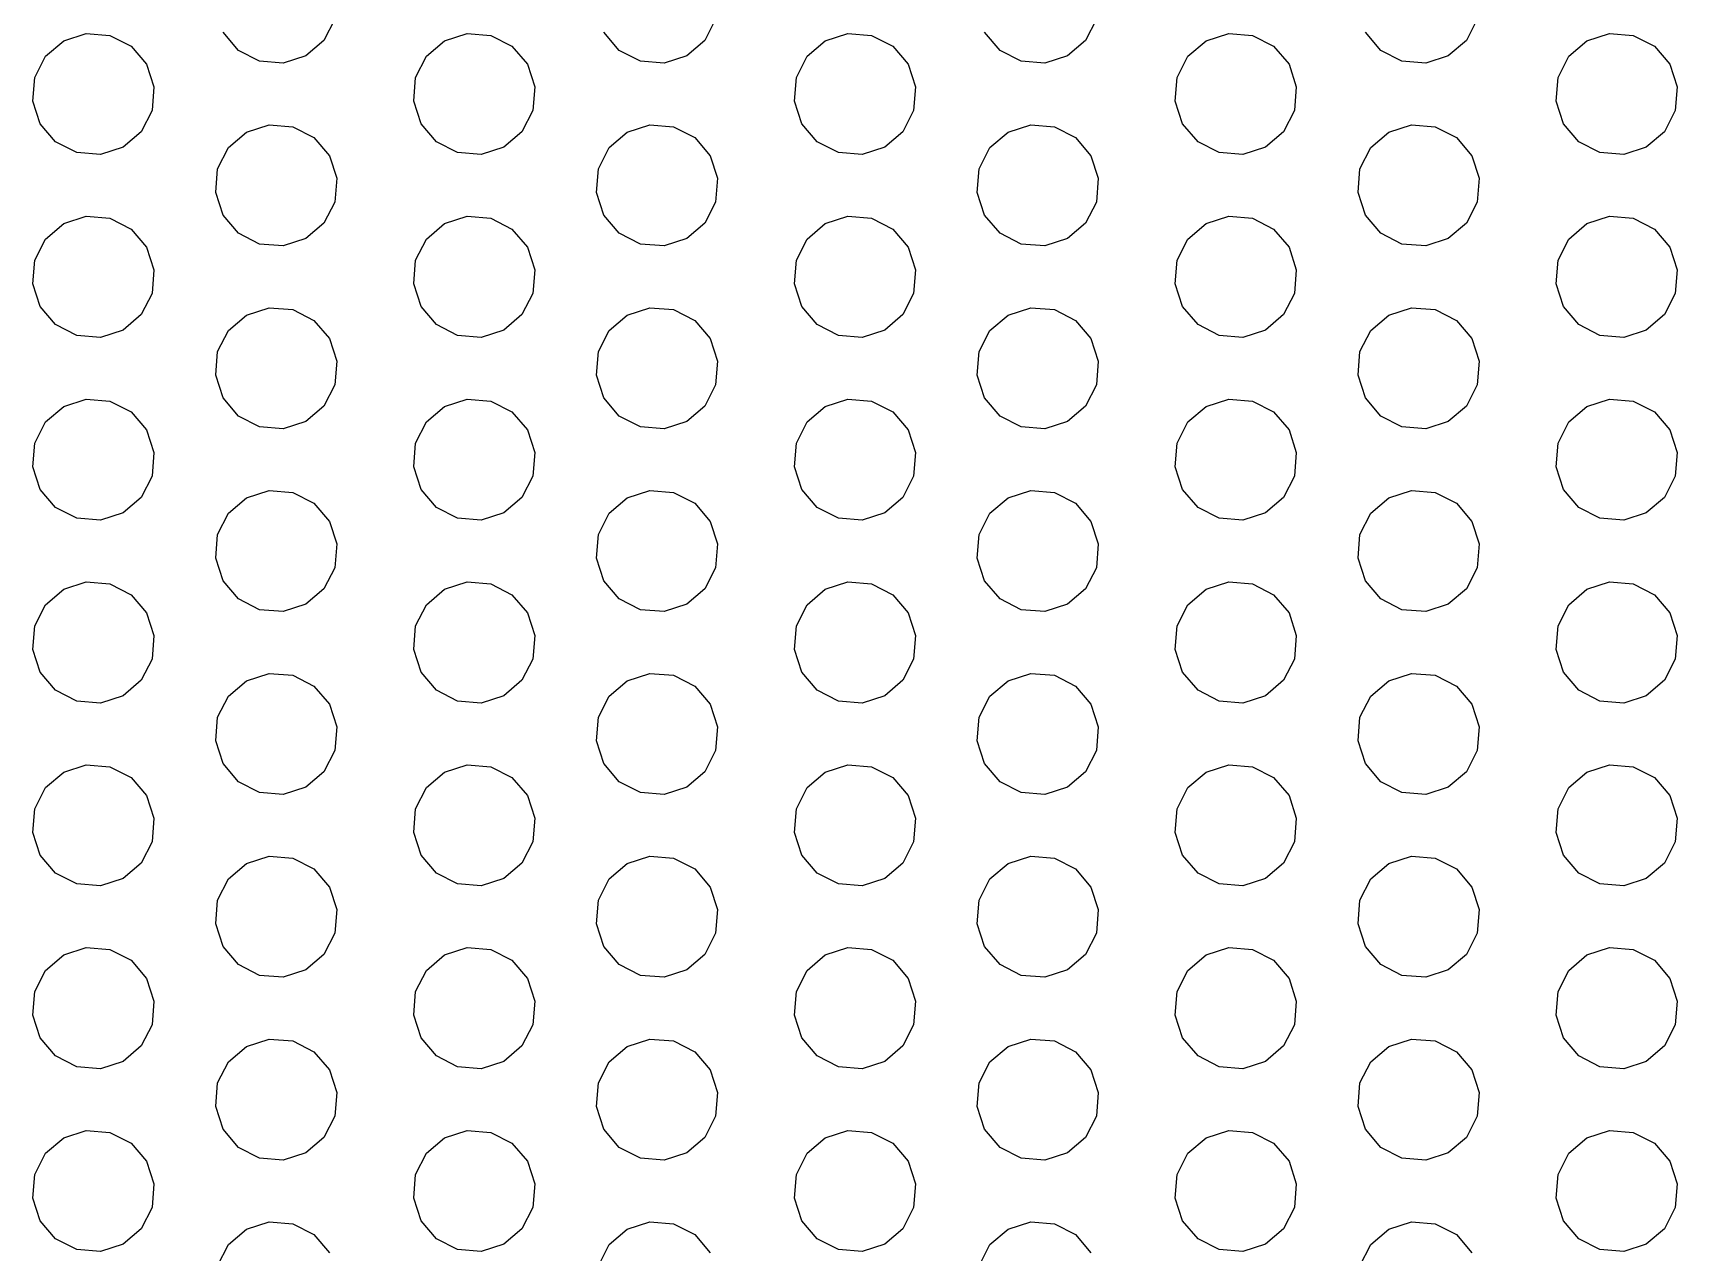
# Model space of a CAD drawing. Header units: metres. Extents: x 50 to 377, y 20 to 300.
# Drawn here: x 187.48 to 214.47, y 51.12 to 71.13 of the extents above; entities that cross this region are included whole.
import ezdxf

# ---------------------------------------------------------------- set-up
doc = ezdxf.new("R2010")
doc.units = ezdxf.units.M

msp = doc.modelspace()

# ---------------------------------------------------------------- linework, layer by layer
at = {"layer": 'Layer0'}
for p, q in [((192.44, 71.351), (192.262, 71.003)), ((198.69, 71.351), (198.512, 71.003)), ((204.94, 71.351), (204.762, 71.003)), ((211.19, 71.351), (211.012, 71.003)), ((187.693, 70.743), (187.99, 70.996)), ((187.99, 70.996), (188.361, 71.116)), ((188.361, 71.116), (188.75, 71.085)), ((188.75, 71.085), (189.098, 70.908)), ((190.858, 70.839), (190.605, 71.136)), ((192.262, 71.003), (191.965, 70.75)), ((193.943, 70.743), (194.24, 70.996)), ((194.24, 70.996), (194.611, 71.116)), ((194.611, 71.116), (195, 71.085)), ((195, 71.085), (195.348, 70.908)), ((197.108, 70.839), (196.855, 71.136)), ((198.512, 71.003), (198.215, 70.75)), ((200.193, 70.743), (200.49, 70.996)), ((200.49, 70.996), (200.861, 71.116)), ((200.861, 71.116), (201.25, 71.085)), ((201.25, 71.085), (201.598, 70.908)), ((203.358, 70.839), (203.105, 71.136)), ((204.762, 71.003), (204.465, 70.75)), ((206.443, 70.743), (206.74, 70.996)), ((206.74, 70.996), (207.111, 71.116)), ((207.111, 71.116), (207.5, 71.085)), ((207.5, 71.085), (207.848, 70.908)), ((209.608, 70.839), (209.355, 71.136)), ((211.012, 71.003), (210.715, 70.75)), ((212.693, 70.743), (212.99, 70.996)), ((212.99, 70.996), (213.361, 71.116)), ((213.361, 71.116), (213.75, 71.085)), ((213.75, 71.085), (214.098, 70.908)), ((187.516, 70.396), (187.693, 70.743)), ((189.098, 70.908), (189.351, 70.611)), ((191.205, 70.661), (190.858, 70.839)), ((191.965, 70.75), (191.594, 70.63)), ((193.766, 70.396), (193.943, 70.743)), ((195.348, 70.908), (195.601, 70.611)), ((197.455, 70.661), (197.108, 70.839)), ((198.215, 70.75), (197.844, 70.63)), ((200.016, 70.396), (200.193, 70.743)), ((201.598, 70.908), (201.851, 70.611)), ((203.705, 70.661), (203.358, 70.839)), ((204.465, 70.75), (204.094, 70.63)), ((206.266, 70.396), (206.443, 70.743)), ((207.848, 70.908), (208.101, 70.611)), ((209.955, 70.661), (209.608, 70.839)), ((210.715, 70.75), (210.344, 70.63)), ((212.516, 70.396), (212.693, 70.743)), ((214.098, 70.908), (214.351, 70.611)), ((189.351, 70.611), (189.471, 70.24)), ((191.594, 70.63), (191.205, 70.661)), ((195.601, 70.611), (195.721, 70.24)), ((197.844, 70.63), (197.455, 70.661)), ((201.851, 70.611), (201.971, 70.24)), ((204.094, 70.63), (203.705, 70.661)), ((208.101, 70.611), (208.221, 70.24)), ((210.344, 70.63), (209.955, 70.661)), ((214.351, 70.611), (214.471, 70.24)), ((187.485, 70.007), (187.516, 70.396)), ((189.471, 70.24), (189.44, 69.851)), ((193.735, 70.007), (193.766, 70.396)), ((195.721, 70.24), (195.69, 69.851)), ((199.985, 70.007), (200.016, 70.396)), ((201.971, 70.24), (201.94, 69.851)), ((206.235, 70.007), (206.266, 70.396)), ((208.221, 70.24), (208.19, 69.851)), ((212.485, 70.007), (212.516, 70.396)), ((214.471, 70.24), (214.44, 69.851)), ((187.605, 69.636), (187.485, 70.007)), ((193.855, 69.636), (193.735, 70.007)), ((200.105, 69.636), (199.985, 70.007)), ((206.355, 69.636), (206.235, 70.007)), ((212.605, 69.636), (212.485, 70.007)), ((187.858, 69.339), (187.605, 69.636)), ((189.44, 69.851), (189.262, 69.503)), ((194.108, 69.339), (193.855, 69.636)), ((195.69, 69.851), (195.512, 69.503)), ((200.358, 69.339), (200.105, 69.636)), ((201.94, 69.851), (201.762, 69.503)), ((206.608, 69.339), (206.355, 69.636)), ((208.19, 69.851), (208.012, 69.503)), ((212.858, 69.339), (212.605, 69.636)), ((214.44, 69.851), (214.262, 69.503)), ((189.262, 69.503), (188.965, 69.25)), ((190.693, 69.243), (190.99, 69.496)), ((190.99, 69.496), (191.361, 69.616)), ((191.361, 69.616), (191.75, 69.585)), ((191.75, 69.585), (192.098, 69.408)), ((192.098, 69.408), (192.351, 69.111)), ((195.512, 69.503), (195.215, 69.25)), ((196.943, 69.243), (197.24, 69.496)), ((197.24, 69.496), (197.611, 69.616)), ((197.611, 69.616), (198, 69.585)), ((198, 69.585), (198.348, 69.408)), ((198.348, 69.408), (198.601, 69.111)), ((201.762, 69.503), (201.465, 69.25)), ((203.193, 69.243), (203.49, 69.496)), ((203.49, 69.496), (203.861, 69.616)), ((203.861, 69.616), (204.25, 69.585)), ((204.25, 69.585), (204.598, 69.408)), ((204.598, 69.408), (204.851, 69.111)), ((208.012, 69.503), (207.715, 69.25)), ((209.443, 69.243), (209.74, 69.496)), ((209.74, 69.496), (210.111, 69.616)), ((210.111, 69.616), (210.5, 69.585)), ((210.5, 69.585), (210.848, 69.408)), ((210.848, 69.408), (211.101, 69.111)), ((214.262, 69.503), (213.965, 69.25)), ((188.205, 69.161), (187.858, 69.339)), ((188.594, 69.13), (188.205, 69.161)), ((188.965, 69.25), (188.594, 69.13)), ((190.516, 68.896), (190.693, 69.243)), ((192.351, 69.111), (192.471, 68.74)), ((194.455, 69.161), (194.108, 69.339)), ((194.844, 69.13), (194.455, 69.161)), ((195.215, 69.25), (194.844, 69.13)), ((196.766, 68.896), (196.943, 69.243)), ((198.601, 69.111), (198.721, 68.74)), ((200.705, 69.161), (200.358, 69.339)), ((201.094, 69.13), (200.705, 69.161)), ((201.465, 69.25), (201.094, 69.13)), ((203.016, 68.896), (203.193, 69.243)), ((204.851, 69.111), (204.971, 68.74)), ((206.955, 69.161), (206.608, 69.339)), ((207.344, 69.13), (206.955, 69.161)), ((207.715, 69.25), (207.344, 69.13)), ((209.266, 68.896), (209.443, 69.243)), ((211.101, 69.111), (211.221, 68.74)), ((213.205, 69.161), (212.858, 69.339)), ((213.594, 69.13), (213.205, 69.161)), ((213.965, 69.25), (213.594, 69.13)), ((190.485, 68.507), (190.516, 68.896)), ((196.735, 68.507), (196.766, 68.896)), ((202.985, 68.507), (203.016, 68.896)), ((209.235, 68.507), (209.266, 68.896)), ((192.471, 68.74), (192.44, 68.351)), ((198.721, 68.74), (198.69, 68.351)), ((204.971, 68.74), (204.94, 68.351)), ((211.221, 68.74), (211.19, 68.351)), ((190.605, 68.136), (190.485, 68.507)), ((192.44, 68.351), (192.262, 68.003)), ((196.855, 68.136), (196.735, 68.507)), ((198.69, 68.351), (198.512, 68.003)), ((203.105, 68.136), (202.985, 68.507)), ((204.94, 68.351), (204.762, 68.003)), ((209.355, 68.136), (209.235, 68.507)), ((211.19, 68.351), (211.012, 68.003)), ((187.99, 67.996), (188.361, 68.116)), ((188.361, 68.116), (188.75, 68.085)), ((188.75, 68.085), (189.098, 67.908)), ((190.858, 67.839), (190.605, 68.136)), ((194.24, 67.996), (194.611, 68.116)), ((194.611, 68.116), (195, 68.085)), ((195, 68.085), (195.348, 67.908)), ((197.108, 67.839), (196.855, 68.136)), ((200.49, 67.996), (200.861, 68.116)), ((200.861, 68.116), (201.25, 68.085)), ((201.25, 68.085), (201.598, 67.908)), ((203.358, 67.839), (203.105, 68.136)), ((206.74, 67.996), (207.111, 68.116)), ((207.111, 68.116), (207.5, 68.085)), ((207.5, 68.085), (207.848, 67.908)), ((209.608, 67.839), (209.355, 68.136)), ((212.99, 67.996), (213.361, 68.116)), ((213.361, 68.116), (213.75, 68.085)), ((213.75, 68.085), (214.098, 67.908)), ((187.516, 67.396), (187.693, 67.743)), ((187.693, 67.743), (187.99, 67.996)), ((189.098, 67.908), (189.351, 67.611)), ((191.205, 67.661), (190.858, 67.839)), ((191.965, 67.75), (191.594, 67.63)), ((192.262, 68.003), (191.965, 67.75)), ((193.766, 67.396), (193.943, 67.743)), ((193.943, 67.743), (194.24, 67.996)), ((195.348, 67.908), (195.601, 67.611)), ((197.455, 67.661), (197.108, 67.839)), ((198.215, 67.75), (197.844, 67.63)), ((198.512, 68.003), (198.215, 67.75)), ((200.016, 67.396), (200.193, 67.743)), ((200.193, 67.743), (200.49, 67.996)), ((201.598, 67.908), (201.851, 67.611)), ((203.705, 67.661), (203.358, 67.839)), ((204.465, 67.75), (204.094, 67.63)), ((204.762, 68.003), (204.465, 67.75)), ((206.266, 67.396), (206.443, 67.743)), ((206.443, 67.743), (206.74, 67.996)), ((207.848, 67.908), (208.101, 67.611)), ((209.955, 67.661), (209.608, 67.839)), ((210.715, 67.75), (210.344, 67.63)), ((211.012, 68.003), (210.715, 67.75)), ((212.516, 67.396), (212.693, 67.743)), ((212.693, 67.743), (212.99, 67.996)), ((214.098, 67.908), (214.351, 67.611)), ((189.351, 67.611), (189.471, 67.24)), ((191.594, 67.63), (191.205, 67.661)), ((195.601, 67.611), (195.721, 67.24)), ((197.844, 67.63), (197.455, 67.661)), ((201.851, 67.611), (201.971, 67.24)), ((204.094, 67.63), (203.705, 67.661)), ((208.101, 67.611), (208.221, 67.24)), ((210.344, 67.63), (209.955, 67.661)), ((214.351, 67.611), (214.471, 67.24)), ((187.485, 67.007), (187.516, 67.396)), ((189.471, 67.24), (189.44, 66.851)), ((193.735, 67.007), (193.766, 67.396)), ((195.721, 67.24), (195.69, 66.851)), ((199.985, 67.007), (200.016, 67.396)), ((201.971, 67.24), (201.94, 66.851)), ((206.235, 67.007), (206.266, 67.396)), ((208.221, 67.24), (208.19, 66.851)), ((212.485, 67.007), (212.516, 67.396)), ((214.471, 67.24), (214.44, 66.851)), ((187.605, 66.636), (187.485, 67.007)), ((193.855, 66.636), (193.735, 67.007)), ((200.105, 66.636), (199.985, 67.007)), ((206.355, 66.636), (206.235, 67.007)), ((212.605, 66.636), (212.485, 67.007)), ((189.44, 66.851), (189.262, 66.503)), ((195.69, 66.851), (195.512, 66.503)), ((201.94, 66.851), (201.762, 66.503)), ((208.19, 66.851), (208.012, 66.503)), ((214.44, 66.851), (214.262, 66.503)), ((187.858, 66.339), (187.605, 66.636)), ((189.262, 66.503), (188.965, 66.25)), ((190.693, 66.243), (190.99, 66.496)), ((190.99, 66.496), (191.361, 66.616)), ((191.361, 66.616), (191.75, 66.585)), ((191.75, 66.585), (192.098, 66.408)), ((192.098, 66.408), (192.351, 66.111)), ((194.108, 66.339), (193.855, 66.636)), ((195.512, 66.503), (195.215, 66.25)), ((196.943, 66.243), (197.24, 66.496)), ((197.24, 66.496), (197.611, 66.616)), ((197.611, 66.616), (198, 66.585)), ((198, 66.585), (198.348, 66.408)), ((198.348, 66.408), (198.601, 66.111)), ((200.358, 66.339), (200.105, 66.636)), ((201.762, 66.503), (201.465, 66.25)), ((203.193, 66.243), (203.49, 66.496)), ((203.49, 66.496), (203.861, 66.616)), ((203.861, 66.616), (204.25, 66.585)), ((204.25, 66.585), (204.598, 66.408)), ((204.598, 66.408), (204.851, 66.111)), ((206.608, 66.339), (206.355, 66.636)), ((208.012, 66.503), (207.715, 66.25)), ((209.443, 66.243), (209.74, 66.496)), ((209.74, 66.496), (210.111, 66.616)), ((210.111, 66.616), (210.5, 66.585)), ((210.5, 66.585), (210.848, 66.408)), ((210.848, 66.408), (211.101, 66.111)), ((212.858, 66.339), (212.605, 66.636)), ((214.262, 66.503), (213.965, 66.25)), ((188.205, 66.161), (187.858, 66.339)), ((188.594, 66.13), (188.205, 66.161)), ((188.965, 66.25), (188.594, 66.13)), ((190.516, 65.896), (190.693, 66.243)), ((194.455, 66.161), (194.108, 66.339)), ((194.844, 66.13), (194.455, 66.161)), ((195.215, 66.25), (194.844, 66.13)), ((196.766, 65.896), (196.943, 66.243)), ((200.705, 66.161), (200.358, 66.339)), ((201.094, 66.13), (200.705, 66.161)), ((201.465, 66.25), (201.094, 66.13)), ((203.016, 65.896), (203.193, 66.243)), ((206.955, 66.161), (206.608, 66.339)), ((207.344, 66.13), (206.955, 66.161)), ((207.715, 66.25), (207.344, 66.13)), ((209.266, 65.896), (209.443, 66.243)), ((213.205, 66.161), (212.858, 66.339)), ((213.594, 66.13), (213.205, 66.161)), ((213.965, 66.25), (213.594, 66.13)), ((190.485, 65.507), (190.516, 65.896)), ((192.351, 66.111), (192.471, 65.74)), ((196.735, 65.507), (196.766, 65.896)), ((198.601, 66.111), (198.721, 65.74)), ((202.985, 65.507), (203.016, 65.896)), ((204.851, 66.111), (204.971, 65.74)), ((209.235, 65.507), (209.266, 65.896)), ((211.101, 66.111), (211.221, 65.74)), ((192.471, 65.74), (192.44, 65.351)), ((198.721, 65.74), (198.69, 65.351)), ((204.971, 65.74), (204.94, 65.351)), ((211.221, 65.74), (211.19, 65.351)), ((190.605, 65.136), (190.485, 65.507)), ((192.44, 65.351), (192.262, 65.003)), ((196.855, 65.136), (196.735, 65.507)), ((198.69, 65.351), (198.512, 65.003)), ((203.105, 65.136), (202.985, 65.507)), ((204.94, 65.351), (204.762, 65.003)), ((209.355, 65.136), (209.235, 65.507)), ((211.19, 65.351), (211.012, 65.003)), ((187.99, 64.996), (188.361, 65.116)), ((188.361, 65.116), (188.75, 65.085)), ((188.75, 65.085), (189.098, 64.908)), ((190.858, 64.839), (190.605, 65.136)), ((194.24, 64.996), (194.611, 65.116)), ((194.611, 65.116), (195, 65.085)), ((195, 65.085), (195.348, 64.908)), ((197.108, 64.839), (196.855, 65.136)), ((200.49, 64.996), (200.861, 65.116)), ((200.861, 65.116), (201.25, 65.085)), ((201.25, 65.085), (201.598, 64.908)), ((203.358, 64.839), (203.105, 65.136)), ((206.74, 64.996), (207.111, 65.116)), ((207.111, 65.116), (207.5, 65.085)), ((207.5, 65.085), (207.848, 64.908)), ((209.608, 64.839), (209.355, 65.136)), ((212.99, 64.996), (213.361, 65.116)), ((213.361, 65.116), (213.75, 65.085)), ((213.75, 65.085), (214.098, 64.908)), ((187.693, 64.743), (187.99, 64.996)), ((189.098, 64.908), (189.351, 64.611)), ((191.205, 64.661), (190.858, 64.839)), ((192.262, 65.003), (191.965, 64.75)), ((193.943, 64.743), (194.24, 64.996)), ((195.348, 64.908), (195.601, 64.611)), ((197.455, 64.661), (197.108, 64.839)), ((198.512, 65.003), (198.215, 64.75)), ((200.193, 64.743), (200.49, 64.996)), ((201.598, 64.908), (201.851, 64.611)), ((203.705, 64.661), (203.358, 64.839)), ((204.762, 65.003), (204.465, 64.75)), ((206.443, 64.743), (206.74, 64.996)), ((207.848, 64.908), (208.101, 64.611)), ((209.955, 64.661), (209.608, 64.839)), ((211.012, 65.003), (210.715, 64.75)), ((212.693, 64.743), (212.99, 64.996)), ((214.098, 64.908), (214.351, 64.611)), ((187.516, 64.396), (187.693, 64.743)), ((189.351, 64.611), (189.471, 64.24)), ((191.594, 64.63), (191.205, 64.661)), ((191.965, 64.75), (191.594, 64.63)), ((193.766, 64.396), (193.943, 64.743)), ((195.601, 64.611), (195.721, 64.24)), ((197.844, 64.63), (197.455, 64.661)), ((198.215, 64.75), (197.844, 64.63)), ((200.016, 64.396), (200.193, 64.743)), ((201.851, 64.611), (201.971, 64.24)), ((204.094, 64.63), (203.705, 64.661)), ((204.465, 64.75), (204.094, 64.63)), ((206.266, 64.396), (206.443, 64.743)), ((208.101, 64.611), (208.221, 64.24)), ((210.344, 64.63), (209.955, 64.661)), ((210.715, 64.75), (210.344, 64.63)), ((212.516, 64.396), (212.693, 64.743)), ((214.351, 64.611), (214.471, 64.24)), ((187.485, 64.007), (187.516, 64.396)), ((189.471, 64.24), (189.44, 63.851)), ((193.735, 64.007), (193.766, 64.396)), ((195.721, 64.24), (195.69, 63.851)), ((199.985, 64.007), (200.016, 64.396)), ((201.971, 64.24), (201.94, 63.851)), ((206.235, 64.007), (206.266, 64.396)), ((208.221, 64.24), (208.19, 63.851)), ((212.485, 64.007), (212.516, 64.396)), ((214.471, 64.24), (214.44, 63.851)), ((187.605, 63.636), (187.485, 64.007)), ((193.855, 63.636), (193.735, 64.007)), ((200.105, 63.636), (199.985, 64.007)), ((206.355, 63.636), (206.235, 64.007)), ((212.605, 63.636), (212.485, 64.007)), ((189.44, 63.851), (189.262, 63.503)), ((195.69, 63.851), (195.512, 63.503)), ((201.94, 63.851), (201.762, 63.503)), ((208.19, 63.851), (208.012, 63.503)), ((214.44, 63.851), (214.262, 63.503)), ((187.858, 63.339), (187.605, 63.636)), ((189.262, 63.503), (188.965, 63.25)), ((190.693, 63.243), (190.99, 63.496)), ((190.99, 63.496), (191.361, 63.616)), ((191.361, 63.616), (191.75, 63.585)), ((191.75, 63.585), (192.098, 63.408)), ((194.108, 63.339), (193.855, 63.636)), ((195.512, 63.503), (195.215, 63.25)), ((196.943, 63.243), (197.24, 63.496)), ((197.24, 63.496), (197.611, 63.616)), ((197.611, 63.616), (198, 63.585)), ((198, 63.585), (198.348, 63.408)), ((200.358, 63.339), (200.105, 63.636)), ((201.762, 63.503), (201.465, 63.25)), ((203.193, 63.243), (203.49, 63.496)), ((203.49, 63.496), (203.861, 63.616)), ((203.861, 63.616), (204.25, 63.585)), ((204.25, 63.585), (204.598, 63.408)), ((206.608, 63.339), (206.355, 63.636)), ((208.012, 63.503), (207.715, 63.25)), ((209.443, 63.243), (209.74, 63.496)), ((209.74, 63.496), (210.111, 63.616)), ((210.111, 63.616), (210.5, 63.585)), ((210.5, 63.585), (210.848, 63.408)), ((212.858, 63.339), (212.605, 63.636)), ((214.262, 63.503), (213.965, 63.25)), ((188.205, 63.161), (187.858, 63.339)), ((188.594, 63.13), (188.205, 63.161)), ((188.965, 63.25), (188.594, 63.13)), ((190.516, 62.896), (190.693, 63.243)), ((192.098, 63.408), (192.351, 63.111)), ((194.455, 63.161), (194.108, 63.339)), ((194.844, 63.13), (194.455, 63.161)), ((195.215, 63.25), (194.844, 63.13)), ((196.766, 62.896), (196.943, 63.243)), ((198.348, 63.408), (198.601, 63.111)), ((200.705, 63.161), (200.358, 63.339)), ((201.094, 63.13), (200.705, 63.161)), ((201.465, 63.25), (201.094, 63.13)), ((203.016, 62.896), (203.193, 63.243)), ((204.598, 63.408), (204.851, 63.111)), ((206.955, 63.161), (206.608, 63.339)), ((207.344, 63.13), (206.955, 63.161)), ((207.715, 63.25), (207.344, 63.13)), ((209.266, 62.896), (209.443, 63.243)), ((210.848, 63.408), (211.101, 63.111)), ((213.205, 63.161), (212.858, 63.339)), ((213.594, 63.13), (213.205, 63.161)), ((213.965, 63.25), (213.594, 63.13)), ((190.485, 62.507), (190.516, 62.896)), ((192.351, 63.111), (192.471, 62.74)), ((196.735, 62.507), (196.766, 62.896)), ((198.601, 63.111), (198.721, 62.74)), ((202.985, 62.507), (203.016, 62.896)), ((204.851, 63.111), (204.971, 62.74)), ((209.235, 62.507), (209.266, 62.896)), ((211.101, 63.111), (211.221, 62.74)), ((192.471, 62.74), (192.44, 62.351)), ((198.721, 62.74), (198.69, 62.351)), ((204.971, 62.74), (204.94, 62.351)), ((211.221, 62.74), (211.19, 62.351)), ((190.605, 62.136), (190.485, 62.507)), ((192.44, 62.351), (192.262, 62.003)), ((196.855, 62.136), (196.735, 62.507)), ((198.69, 62.351), (198.512, 62.003)), ((203.105, 62.136), (202.985, 62.507)), ((204.94, 62.351), (204.762, 62.003)), ((209.355, 62.136), (209.235, 62.507)), ((211.19, 62.351), (211.012, 62.003)), ((187.99, 61.996), (188.361, 62.116)), ((188.361, 62.116), (188.75, 62.085)), ((188.75, 62.085), (189.098, 61.908)), ((190.858, 61.839), (190.605, 62.136)), ((194.24, 61.996), (194.611, 62.116)), ((194.611, 62.116), (195, 62.085)), ((195, 62.085), (195.348, 61.908)), ((197.108, 61.839), (196.855, 62.136)), ((200.49, 61.996), (200.861, 62.116)), ((200.861, 62.116), (201.25, 62.085)), ((201.25, 62.085), (201.598, 61.908)), ((203.358, 61.839), (203.105, 62.136)), ((206.74, 61.996), (207.111, 62.116)), ((207.111, 62.116), (207.5, 62.085)), ((207.5, 62.085), (207.848, 61.908)), ((209.608, 61.839), (209.355, 62.136)), ((212.99, 61.996), (213.361, 62.116)), ((213.361, 62.116), (213.75, 62.085)), ((213.75, 62.085), (214.098, 61.908)), ((187.693, 61.743), (187.99, 61.996)), ((189.098, 61.908), (189.351, 61.611)), ((191.205, 61.661), (190.858, 61.839)), ((192.262, 62.003), (191.965, 61.75)), ((193.943, 61.743), (194.24, 61.996)), ((195.348, 61.908), (195.601, 61.611)), ((197.455, 61.661), (197.108, 61.839)), ((198.512, 62.003), (198.215, 61.75)), ((200.193, 61.743), (200.49, 61.996)), ((201.598, 61.908), (201.851, 61.611)), ((203.705, 61.661), (203.358, 61.839)), ((204.762, 62.003), (204.465, 61.75)), ((206.443, 61.743), (206.74, 61.996)), ((207.848, 61.908), (208.101, 61.611)), ((209.955, 61.661), (209.608, 61.839)), ((211.012, 62.003), (210.715, 61.75)), ((212.693, 61.743), (212.99, 61.996)), ((214.098, 61.908), (214.351, 61.611)), ((187.516, 61.396), (187.693, 61.743)), ((189.351, 61.611), (189.471, 61.24)), ((191.594, 61.63), (191.205, 61.661)), ((191.965, 61.75), (191.594, 61.63)), ((193.766, 61.396), (193.943, 61.743)), ((195.601, 61.611), (195.721, 61.24)), ((197.844, 61.63), (197.455, 61.661)), ((198.215, 61.75), (197.844, 61.63)), ((200.016, 61.396), (200.193, 61.743)), ((201.851, 61.611), (201.971, 61.24)), ((204.094, 61.63), (203.705, 61.661)), ((204.465, 61.75), (204.094, 61.63)), ((206.266, 61.396), (206.443, 61.743)), ((208.101, 61.611), (208.221, 61.24)), ((210.344, 61.63), (209.955, 61.661)), ((210.715, 61.75), (210.344, 61.63)), ((212.516, 61.396), (212.693, 61.743)), ((214.351, 61.611), (214.471, 61.24)), ((187.485, 61.007), (187.516, 61.396)), ((193.735, 61.007), (193.766, 61.396)), ((199.985, 61.007), (200.016, 61.396)), ((206.235, 61.007), (206.266, 61.396)), ((212.485, 61.007), (212.516, 61.396)), ((187.605, 60.636), (187.485, 61.007)), ((189.471, 61.24), (189.44, 60.851)), ((193.855, 60.636), (193.735, 61.007)), ((195.721, 61.24), (195.69, 60.851)), ((200.105, 60.636), (199.985, 61.007)), ((201.971, 61.24), (201.94, 60.851)), ((206.355, 60.636), (206.235, 61.007)), ((208.221, 61.24), (208.19, 60.851)), ((212.605, 60.636), (212.485, 61.007)), ((214.471, 61.24), (214.44, 60.851)), ((189.44, 60.851), (189.262, 60.503)), ((195.69, 60.851), (195.512, 60.503)), ((201.94, 60.851), (201.762, 60.503)), ((208.19, 60.851), (208.012, 60.503)), ((214.44, 60.851), (214.262, 60.503)), ((187.858, 60.339), (187.605, 60.636)), ((189.262, 60.503), (188.965, 60.25)), ((190.693, 60.243), (190.99, 60.496)), ((190.99, 60.496), (191.361, 60.616)), ((191.361, 60.616), (191.75, 60.585)), ((191.75, 60.585), (192.098, 60.408)), ((194.108, 60.339), (193.855, 60.636)), ((195.512, 60.503), (195.215, 60.25)), ((196.943, 60.243), (197.24, 60.496)), ((197.24, 60.496), (197.611, 60.616)), ((197.611, 60.616), (198, 60.585)), ((198, 60.585), (198.348, 60.408)), ((200.358, 60.339), (200.105, 60.636)), ((201.762, 60.503), (201.465, 60.25)), ((203.193, 60.243), (203.49, 60.496)), ((203.49, 60.496), (203.861, 60.616)), ((203.861, 60.616), (204.25, 60.585)), ((204.25, 60.585), (204.598, 60.408)), ((206.608, 60.339), (206.355, 60.636)), ((208.012, 60.503), (207.715, 60.25)), ((209.443, 60.243), (209.74, 60.496)), ((209.74, 60.496), (210.111, 60.616)), ((210.111, 60.616), (210.5, 60.585)), ((210.5, 60.585), (210.848, 60.408)), ((212.858, 60.339), (212.605, 60.636)), ((214.262, 60.503), (213.965, 60.25)), ((188.205, 60.161), (187.858, 60.339)), ((188.965, 60.25), (188.594, 60.13)), ((190.516, 59.896), (190.693, 60.243)), ((192.098, 60.408), (192.351, 60.111)), ((194.455, 60.161), (194.108, 60.339)), ((195.215, 60.25), (194.844, 60.13)), ((196.766, 59.896), (196.943, 60.243)), ((198.348, 60.408), (198.601, 60.111)), ((200.705, 60.161), (200.358, 60.339)), ((201.465, 60.25), (201.094, 60.13)), ((203.016, 59.896), (203.193, 60.243)), ((204.598, 60.408), (204.851, 60.111)), ((206.955, 60.161), (206.608, 60.339)), ((207.715, 60.25), (207.344, 60.13)), ((209.266, 59.896), (209.443, 60.243)), ((210.848, 60.408), (211.101, 60.111)), ((213.205, 60.161), (212.858, 60.339)), ((213.965, 60.25), (213.594, 60.13)), ((188.594, 60.13), (188.205, 60.161)), ((192.351, 60.111), (192.471, 59.74)), ((194.844, 60.13), (194.455, 60.161)), ((198.601, 60.111), (198.721, 59.74)), ((201.094, 60.13), (200.705, 60.161)), ((204.851, 60.111), (204.971, 59.74)), ((207.344, 60.13), (206.955, 60.161)), ((211.101, 60.111), (211.221, 59.74)), ((213.594, 60.13), (213.205, 60.161)), ((190.485, 59.507), (190.516, 59.896)), ((192.471, 59.74), (192.44, 59.351)), ((196.735, 59.507), (196.766, 59.896)), ((198.721, 59.74), (198.69, 59.351)), ((202.985, 59.507), (203.016, 59.896)), ((204.971, 59.74), (204.94, 59.351)), ((209.235, 59.507), (209.266, 59.896)), ((211.221, 59.74), (211.19, 59.351)), ((190.605, 59.136), (190.485, 59.507)), ((196.855, 59.136), (196.735, 59.507)), ((203.105, 59.136), (202.985, 59.507)), ((209.355, 59.136), (209.235, 59.507)), ((187.99, 58.996), (188.361, 59.116)), ((188.361, 59.116), (188.75, 59.085)), ((190.858, 58.839), (190.605, 59.136)), ((192.44, 59.351), (192.262, 59.003)), ((194.24, 58.996), (194.611, 59.116)), ((194.611, 59.116), (195, 59.085)), ((197.108, 58.839), (196.855, 59.136)), ((198.69, 59.351), (198.512, 59.003)), ((200.49, 58.996), (200.861, 59.116)), ((200.861, 59.116), (201.25, 59.085)), ((203.358, 58.839), (203.105, 59.136)), ((204.94, 59.351), (204.762, 59.003)), ((206.74, 58.996), (207.111, 59.116)), ((207.111, 59.116), (207.5, 59.085)), ((209.608, 58.839), (209.355, 59.136)), ((211.19, 59.351), (211.012, 59.003)), ((212.99, 58.996), (213.361, 59.116)), ((213.361, 59.116), (213.75, 59.085)), ((187.693, 58.743), (187.99, 58.996)), ((188.75, 59.085), (189.098, 58.908)), ((189.098, 58.908), (189.351, 58.611)), ((191.205, 58.661), (190.858, 58.839)), ((192.262, 59.003), (191.965, 58.75)), ((193.943, 58.743), (194.24, 58.996)), ((195, 59.085), (195.348, 58.908)), ((195.348, 58.908), (195.601, 58.611)), ((197.455, 58.661), (197.108, 58.839)), ((198.512, 59.003), (198.215, 58.75)), ((200.193, 58.743), (200.49, 58.996)), ((201.25, 59.085), (201.598, 58.908)), ((201.598, 58.908), (201.851, 58.611)), ((203.705, 58.661), (203.358, 58.839)), ((204.762, 59.003), (204.465, 58.75)), ((206.443, 58.743), (206.74, 58.996)), ((207.5, 59.085), (207.848, 58.908)), ((207.848, 58.908), (208.101, 58.611)), ((209.955, 58.661), (209.608, 58.839)), ((211.012, 59.003), (210.715, 58.75)), ((212.693, 58.743), (212.99, 58.996)), ((213.75, 59.085), (214.098, 58.908)), ((214.098, 58.908), (214.351, 58.611)), ((187.516, 58.396), (187.693, 58.743)), ((189.351, 58.611), (189.471, 58.24)), ((191.594, 58.63), (191.205, 58.661)), ((191.965, 58.75), (191.594, 58.63)), ((193.766, 58.396), (193.943, 58.743)), ((195.601, 58.611), (195.721, 58.24)), ((197.844, 58.63), (197.455, 58.661)), ((198.215, 58.75), (197.844, 58.63)), ((200.016, 58.396), (200.193, 58.743)), ((201.851, 58.611), (201.971, 58.24)), ((204.094, 58.63), (203.705, 58.661)), ((204.465, 58.75), (204.094, 58.63)), ((206.266, 58.396), (206.443, 58.743)), ((208.101, 58.611), (208.221, 58.24)), ((210.344, 58.63), (209.955, 58.661)), ((210.715, 58.75), (210.344, 58.63)), ((212.516, 58.396), (212.693, 58.743)), ((214.351, 58.611), (214.471, 58.24)), ((187.485, 58.007), (187.516, 58.396)), ((193.735, 58.007), (193.766, 58.396)), ((199.985, 58.007), (200.016, 58.396)), ((206.235, 58.007), (206.266, 58.396)), ((212.485, 58.007), (212.516, 58.396)), ((189.471, 58.24), (189.44, 57.851)), ((195.721, 58.24), (195.69, 57.851)), ((201.971, 58.24), (201.94, 57.851)), ((208.221, 58.24), (208.19, 57.851)), ((214.471, 58.24), (214.44, 57.851)), ((187.605, 57.636), (187.485, 58.007)), ((189.44, 57.851), (189.262, 57.503)), ((193.855, 57.636), (193.735, 58.007)), ((195.69, 57.851), (195.512, 57.503)), ((200.105, 57.636), (199.985, 58.007)), ((201.94, 57.851), (201.762, 57.503)), ((206.355, 57.636), (206.235, 58.007)), ((208.19, 57.851), (208.012, 57.503)), ((212.605, 57.636), (212.485, 58.007)), ((214.44, 57.851), (214.262, 57.503)), ((187.858, 57.339), (187.605, 57.636)), ((189.262, 57.503), (188.965, 57.25)), ((190.693, 57.243), (190.99, 57.496)), ((190.99, 57.496), (191.361, 57.616)), ((191.361, 57.616), (191.75, 57.585)), ((191.75, 57.585), (192.098, 57.408)), ((194.108, 57.339), (193.855, 57.636)), ((195.512, 57.503), (195.215, 57.25)), ((196.943, 57.243), (197.24, 57.496)), ((197.24, 57.496), (197.611, 57.616)), ((197.611, 57.616), (198, 57.585)), ((198, 57.585), (198.348, 57.408)), ((200.358, 57.339), (200.105, 57.636)), ((201.762, 57.503), (201.465, 57.25)), ((203.193, 57.243), (203.49, 57.496)), ((203.49, 57.496), (203.861, 57.616)), ((203.861, 57.616), (204.25, 57.585)), ((204.25, 57.585), (204.598, 57.408)), ((206.608, 57.339), (206.355, 57.636)), ((208.012, 57.503), (207.715, 57.25)), ((209.443, 57.243), (209.74, 57.496)), ((209.74, 57.496), (210.111, 57.616)), ((210.111, 57.616), (210.5, 57.585)), ((210.5, 57.585), (210.848, 57.408)), ((212.858, 57.339), (212.605, 57.636)), ((214.262, 57.503), (213.965, 57.25)), ((188.205, 57.161), (187.858, 57.339)), ((188.965, 57.25), (188.594, 57.13)), ((190.516, 56.896), (190.693, 57.243)), ((192.098, 57.408), (192.351, 57.111)), ((194.455, 57.161), (194.108, 57.339)), ((195.215, 57.25), (194.844, 57.13)), ((196.766, 56.896), (196.943, 57.243)), ((198.348, 57.408), (198.601, 57.111)), ((200.705, 57.161), (200.358, 57.339)), ((201.465, 57.25), (201.094, 57.13)), ((203.016, 56.896), (203.193, 57.243)), ((204.598, 57.408), (204.851, 57.111)), ((206.955, 57.161), (206.608, 57.339)), ((207.715, 57.25), (207.344, 57.13)), ((209.266, 56.896), (209.443, 57.243)), ((210.848, 57.408), (211.101, 57.111)), ((213.205, 57.161), (212.858, 57.339)), ((213.965, 57.25), (213.594, 57.13)), ((188.594, 57.13), (188.205, 57.161)), ((192.351, 57.111), (192.471, 56.74)), ((194.844, 57.13), (194.455, 57.161)), ((198.601, 57.111), (198.721, 56.74)), ((201.094, 57.13), (200.705, 57.161)), ((204.851, 57.111), (204.971, 56.74)), ((207.344, 57.13), (206.955, 57.161)), ((211.101, 57.111), (211.221, 56.74)), ((213.594, 57.13), (213.205, 57.161)), ((190.485, 56.507), (190.516, 56.896)), ((192.471, 56.74), (192.44, 56.351)), ((196.735, 56.507), (196.766, 56.896)), ((198.721, 56.74), (198.69, 56.351)), ((202.985, 56.507), (203.016, 56.896)), ((204.971, 56.74), (204.94, 56.351)), ((209.235, 56.507), (209.266, 56.896)), ((211.221, 56.74), (211.19, 56.351)), ((190.605, 56.136), (190.485, 56.507)), ((196.855, 56.136), (196.735, 56.507)), ((203.105, 56.136), (202.985, 56.507)), ((209.355, 56.136), (209.235, 56.507)), ((190.858, 55.839), (190.605, 56.136)), ((192.44, 56.351), (192.262, 56.003)), ((197.108, 55.839), (196.855, 56.136)), ((198.69, 56.351), (198.512, 56.003)), ((203.358, 55.839), (203.105, 56.136)), ((204.94, 56.351), (204.762, 56.003)), ((209.608, 55.839), (209.355, 56.136)), ((211.19, 56.351), (211.012, 56.003)), ((187.693, 55.743), (187.99, 55.996)), ((187.99, 55.996), (188.361, 56.116)), ((188.361, 56.116), (188.75, 56.085)), ((188.75, 56.085), (189.098, 55.908)), ((189.098, 55.908), (189.351, 55.611)), ((192.262, 56.003), (191.965, 55.75)), ((193.943, 55.743), (194.24, 55.996)), ((194.24, 55.996), (194.611, 56.116)), ((194.611, 56.116), (195, 56.085)), ((195, 56.085), (195.348, 55.908)), ((195.348, 55.908), (195.601, 55.611)), ((198.512, 56.003), (198.215, 55.75)), ((200.193, 55.743), (200.49, 55.996)), ((200.49, 55.996), (200.861, 56.116)), ((200.861, 56.116), (201.25, 56.085)), ((201.25, 56.085), (201.598, 55.908)), ((201.598, 55.908), (201.851, 55.611)), ((204.762, 56.003), (204.465, 55.75)), ((206.443, 55.743), (206.74, 55.996)), ((206.74, 55.996), (207.111, 56.116)), ((207.111, 56.116), (207.5, 56.085)), ((207.5, 56.085), (207.848, 55.908)), ((207.848, 55.908), (208.101, 55.611)), ((211.012, 56.003), (210.715, 55.75)), ((212.693, 55.743), (212.99, 55.996)), ((212.99, 55.996), (213.361, 56.116)), ((213.361, 56.116), (213.75, 56.085)), ((213.75, 56.085), (214.098, 55.908)), ((214.098, 55.908), (214.351, 55.611)), ((187.516, 55.396), (187.693, 55.743)), ((189.351, 55.611), (189.471, 55.24)), ((191.205, 55.661), (190.858, 55.839)), ((191.594, 55.63), (191.205, 55.661)), ((191.965, 55.75), (191.594, 55.63)), ((193.766, 55.396), (193.943, 55.743)), ((195.601, 55.611), (195.721, 55.24)), ((197.455, 55.661), (197.108, 55.839)), ((197.844, 55.63), (197.455, 55.661)), ((198.215, 55.75), (197.844, 55.63)), ((200.016, 55.396), (200.193, 55.743)), ((201.851, 55.611), (201.971, 55.24)), ((203.705, 55.661), (203.358, 55.839)), ((204.094, 55.63), (203.705, 55.661)), ((204.465, 55.75), (204.094, 55.63)), ((206.266, 55.396), (206.443, 55.743)), ((208.101, 55.611), (208.221, 55.24)), ((209.955, 55.661), (209.608, 55.839)), ((210.344, 55.63), (209.955, 55.661)), ((210.715, 55.75), (210.344, 55.63)), ((212.516, 55.396), (212.693, 55.743)), ((214.351, 55.611), (214.471, 55.24)), ((187.485, 55.007), (187.516, 55.396)), ((193.735, 55.007), (193.766, 55.396)), ((199.985, 55.007), (200.016, 55.396)), ((206.235, 55.007), (206.266, 55.396)), ((212.485, 55.007), (212.516, 55.396)), ((189.471, 55.24), (189.44, 54.851)), ((195.721, 55.24), (195.69, 54.851)), ((201.971, 55.24), (201.94, 54.851)), ((208.221, 55.24), (208.19, 54.851)), ((214.471, 55.24), (214.44, 54.851)), ((187.605, 54.636), (187.485, 55.007)), ((189.44, 54.851), (189.262, 54.503)), ((193.855, 54.636), (193.735, 55.007)), ((195.69, 54.851), (195.512, 54.503)), ((200.105, 54.636), (199.985, 55.007)), ((201.94, 54.851), (201.762, 54.503)), ((206.355, 54.636), (206.235, 55.007)), ((208.19, 54.851), (208.012, 54.503)), ((212.605, 54.636), (212.485, 55.007)), ((214.44, 54.851), (214.262, 54.503)), ((187.858, 54.339), (187.605, 54.636)), ((190.99, 54.496), (191.361, 54.616)), ((191.361, 54.616), (191.75, 54.585)), ((191.75, 54.585), (192.098, 54.408)), ((194.108, 54.339), (193.855, 54.636)), ((197.24, 54.496), (197.611, 54.616)), ((197.611, 54.616), (198, 54.585)), ((198, 54.585), (198.348, 54.408)), ((200.358, 54.339), (200.105, 54.636)), ((203.49, 54.496), (203.861, 54.616)), ((203.861, 54.616), (204.25, 54.585)), ((204.25, 54.585), (204.598, 54.408)), ((206.608, 54.339), (206.355, 54.636)), ((209.74, 54.496), (210.111, 54.616)), ((210.111, 54.616), (210.5, 54.585)), ((210.5, 54.585), (210.848, 54.408)), ((212.858, 54.339), (212.605, 54.636)), ((188.205, 54.161), (187.858, 54.339)), ((188.965, 54.25), (188.594, 54.13)), ((189.262, 54.503), (188.965, 54.25)), ((190.516, 53.896), (190.693, 54.243)), ((190.693, 54.243), (190.99, 54.496)), ((192.098, 54.408), (192.351, 54.111)), ((194.455, 54.161), (194.108, 54.339)), ((195.215, 54.25), (194.844, 54.13)), ((195.512, 54.503), (195.215, 54.25)), ((196.766, 53.896), (196.943, 54.243)), ((196.943, 54.243), (197.24, 54.496)), ((198.348, 54.408), (198.601, 54.111)), ((200.705, 54.161), (200.358, 54.339)), ((201.465, 54.25), (201.094, 54.13)), ((201.762, 54.503), (201.465, 54.25)), ((203.016, 53.896), (203.193, 54.243)), ((203.193, 54.243), (203.49, 54.496)), ((204.598, 54.408), (204.851, 54.111)), ((206.955, 54.161), (206.608, 54.339)), ((207.715, 54.25), (207.344, 54.13)), ((208.012, 54.503), (207.715, 54.25)), ((209.266, 53.896), (209.443, 54.243)), ((209.443, 54.243), (209.74, 54.496)), ((210.848, 54.408), (211.101, 54.111)), ((213.205, 54.161), (212.858, 54.339)), ((213.965, 54.25), (213.594, 54.13)), ((214.262, 54.503), (213.965, 54.25)), ((188.594, 54.13), (188.205, 54.161)), ((192.351, 54.111), (192.471, 53.74)), ((194.844, 54.13), (194.455, 54.161)), ((198.601, 54.111), (198.721, 53.74)), ((201.094, 54.13), (200.705, 54.161)), ((204.851, 54.111), (204.971, 53.74)), ((207.344, 54.13), (206.955, 54.161)), ((211.101, 54.111), (211.221, 53.74)), ((213.594, 54.13), (213.205, 54.161)), ((190.485, 53.507), (190.516, 53.896)), ((192.471, 53.74), (192.44, 53.351)), ((196.735, 53.507), (196.766, 53.896)), ((198.721, 53.74), (198.69, 53.351)), ((202.985, 53.507), (203.016, 53.896)), ((204.971, 53.74), (204.94, 53.351)), ((209.235, 53.507), (209.266, 53.896)), ((211.221, 53.74), (211.19, 53.351)), ((190.605, 53.136), (190.485, 53.507)), ((196.855, 53.136), (196.735, 53.507)), ((203.105, 53.136), (202.985, 53.507)), ((209.355, 53.136), (209.235, 53.507)), ((192.44, 53.351), (192.262, 53.003)), ((198.69, 53.351), (198.512, 53.003)), ((204.94, 53.351), (204.762, 53.003)), ((211.19, 53.351), (211.012, 53.003)), ((187.693, 52.743), (187.99, 52.996)), ((187.99, 52.996), (188.361, 53.116)), ((188.361, 53.116), (188.75, 53.085)), ((188.75, 53.085), (189.098, 52.908)), ((189.098, 52.908), (189.351, 52.611)), ((190.858, 52.839), (190.605, 53.136)), ((192.262, 53.003), (191.965, 52.75)), ((193.943, 52.743), (194.24, 52.996)), ((194.24, 52.996), (194.611, 53.116)), ((194.611, 53.116), (195, 53.085)), ((195, 53.085), (195.348, 52.908)), ((195.348, 52.908), (195.601, 52.611)), ((197.108, 52.839), (196.855, 53.136)), ((198.512, 53.003), (198.215, 52.75)), ((200.193, 52.743), (200.49, 52.996)), ((200.49, 52.996), (200.861, 53.116)), ((200.861, 53.116), (201.25, 53.085)), ((201.25, 53.085), (201.598, 52.908)), ((201.598, 52.908), (201.851, 52.611)), ((203.358, 52.839), (203.105, 53.136)), ((204.762, 53.003), (204.465, 52.75)), ((206.443, 52.743), (206.74, 52.996)), ((206.74, 52.996), (207.111, 53.116)), ((207.111, 53.116), (207.5, 53.085)), ((207.5, 53.085), (207.848, 52.908)), ((207.848, 52.908), (208.101, 52.611)), ((209.608, 52.839), (209.355, 53.136)), ((211.012, 53.003), (210.715, 52.75)), ((212.693, 52.743), (212.99, 52.996)), ((212.99, 52.996), (213.361, 53.116)), ((213.361, 53.116), (213.75, 53.085)), ((213.75, 53.085), (214.098, 52.908)), ((214.098, 52.908), (214.351, 52.611)), ((187.516, 52.396), (187.693, 52.743)), ((191.205, 52.661), (190.858, 52.839)), ((191.594, 52.63), (191.205, 52.661)), ((191.965, 52.75), (191.594, 52.63)), ((193.766, 52.396), (193.943, 52.743)), ((197.455, 52.661), (197.108, 52.839)), ((197.844, 52.63), (197.455, 52.661)), ((198.215, 52.75), (197.844, 52.63)), ((200.016, 52.396), (200.193, 52.743)), ((203.705, 52.661), (203.358, 52.839)), ((204.094, 52.63), (203.705, 52.661)), ((204.465, 52.75), (204.094, 52.63)), ((206.266, 52.396), (206.443, 52.743)), ((209.955, 52.661), (209.608, 52.839)), ((210.344, 52.63), (209.955, 52.661)), ((210.715, 52.75), (210.344, 52.63)), ((212.516, 52.396), (212.693, 52.743)), ((187.485, 52.007), (187.516, 52.396)), ((189.351, 52.611), (189.471, 52.24)), ((193.735, 52.007), (193.766, 52.396)), ((195.601, 52.611), (195.721, 52.24)), ((199.985, 52.007), (200.016, 52.396)), ((201.851, 52.611), (201.971, 52.24)), ((206.235, 52.007), (206.266, 52.396)), ((208.101, 52.611), (208.221, 52.24)), ((212.485, 52.007), (212.516, 52.396)), ((214.351, 52.611), (214.471, 52.24)), ((189.471, 52.24), (189.44, 51.851)), ((195.721, 52.24), (195.69, 51.851)), ((201.971, 52.24), (201.94, 51.851)), ((208.221, 52.24), (208.19, 51.851)), ((214.471, 52.24), (214.44, 51.851)), ((187.605, 51.636), (187.485, 52.007)), ((189.44, 51.851), (189.262, 51.503)), ((193.855, 51.636), (193.735, 52.007)), ((195.69, 51.851), (195.512, 51.503)), ((200.105, 51.636), (199.985, 52.007)), ((201.94, 51.851), (201.762, 51.503)), ((206.355, 51.636), (206.235, 52.007)), ((208.19, 51.851), (208.012, 51.503)), ((212.605, 51.636), (212.485, 52.007)), ((214.44, 51.851), (214.262, 51.503)), ((187.858, 51.339), (187.605, 51.636)), ((190.99, 51.496), (191.361, 51.616)), ((191.361, 51.616), (191.75, 51.585)), ((191.75, 51.585), (192.098, 51.408)), ((194.108, 51.339), (193.855, 51.636)), ((197.24, 51.496), (197.611, 51.616)), ((197.611, 51.616), (198, 51.585)), ((198, 51.585), (198.348, 51.408)), ((200.358, 51.339), (200.105, 51.636)), ((203.49, 51.496), (203.861, 51.616)), ((203.861, 51.616), (204.25, 51.585)), ((204.25, 51.585), (204.598, 51.408)), ((206.608, 51.339), (206.355, 51.636)), ((209.74, 51.496), (210.111, 51.616)), ((210.111, 51.616), (210.5, 51.585)), ((210.5, 51.585), (210.848, 51.408)), ((212.858, 51.339), (212.605, 51.636)), ((188.205, 51.161), (187.858, 51.339)), ((189.262, 51.503), (188.965, 51.25)), ((190.693, 51.243), (190.99, 51.496)), ((192.098, 51.408), (192.351, 51.111)), ((194.455, 51.161), (194.108, 51.339)), ((195.512, 51.503), (195.215, 51.25)), ((196.943, 51.243), (197.24, 51.496)), ((198.348, 51.408), (198.601, 51.111)), ((200.705, 51.161), (200.358, 51.339)), ((201.762, 51.503), (201.465, 51.25)), ((203.193, 51.243), (203.49, 51.496)), ((204.598, 51.408), (204.851, 51.111)), ((206.955, 51.161), (206.608, 51.339)), ((208.012, 51.503), (207.715, 51.25)), ((209.443, 51.243), (209.74, 51.496)), ((210.848, 51.408), (211.101, 51.111)), ((213.205, 51.161), (212.858, 51.339)), ((214.262, 51.503), (213.965, 51.25)), ((188.594, 51.13), (188.205, 51.161)), ((188.965, 51.25), (188.594, 51.13)), ((190.516, 50.896), (190.693, 51.243)), ((194.844, 51.13), (194.455, 51.161)), ((195.215, 51.25), (194.844, 51.13)), ((196.766, 50.896), (196.943, 51.243)), ((201.094, 51.13), (200.705, 51.161)), ((201.465, 51.25), (201.094, 51.13)), ((203.016, 50.896), (203.193, 51.243)), ((207.344, 51.13), (206.955, 51.161)), ((207.715, 51.25), (207.344, 51.13)), ((209.266, 50.896), (209.443, 51.243)), ((213.594, 51.13), (213.205, 51.161)), ((213.965, 51.25), (213.594, 51.13))]:
    msp.add_line(p, q, dxfattribs=at)

doc.saveas('drawing.dxf')
